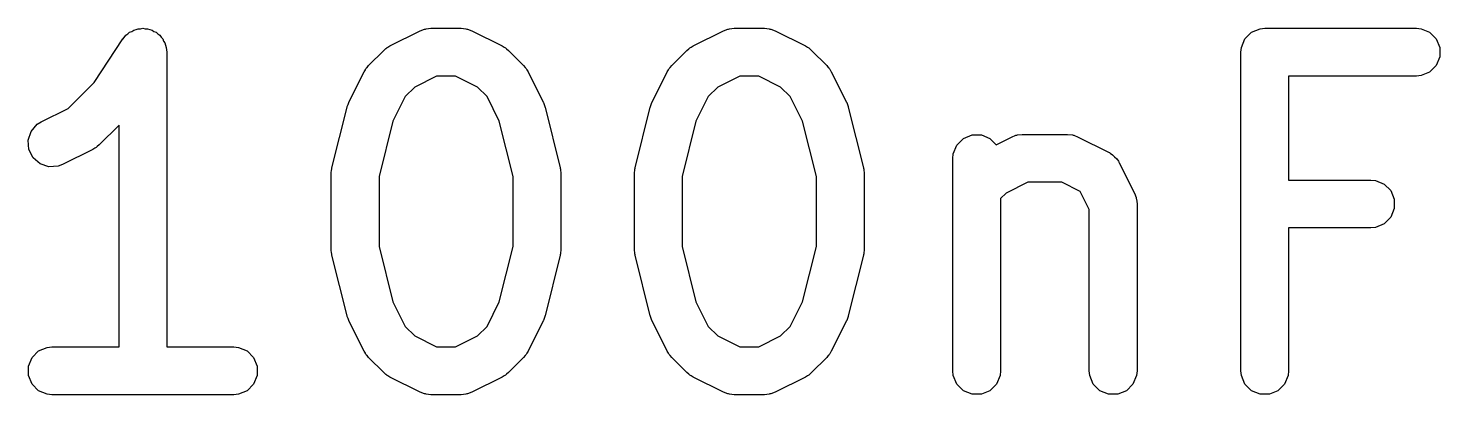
# Model space of a CAD drawing. Extents: x 4.17 to 6.89, y -6.18 to -1.34.
# Drawn here: x 6.3649 to 6.5395, y -4.2953 to -4.25 of the extents above; entities that cross this region are included whole.
import ezdxf

# ---------------------------------------------------------------- set-up
doc = ezdxf.new("R2010")
doc.units = 0
doc.header["$MEASUREMENT"] = 0
doc.layers.add('BLACK', color=7, linetype='CONTINUOUS')

msp = doc.modelspace()

# ---------------------------------------------------------------- linework, layer by layer
at = {"layer": 'BLACK', "linetype": 'CONTINUOUS'}
for p, q in [((6.37746, -4.25049), (6.37773, -4.25038)), ((6.37773, -4.25038), (6.37797, -4.25022)), ((6.37797, -4.25022), (6.37825, -4.25016)), ((6.37825, -4.25016), (6.37852, -4.25005)), ((6.37852, -4.25005), (6.37881, -4.25005)), ((6.37881, -4.25005), (6.3791, -4.24999)), ((6.3791, -4.24999), (6.37938, -4.25005)), ((6.37938, -4.25005), (6.37968, -4.25005)), ((6.37968, -4.25005), (6.37994, -4.25016)), ((6.37994, -4.25016), (6.38023, -4.25022)), ((6.38023, -4.25022), (6.38047, -4.25038)), ((6.38047, -4.25038), (6.38074, -4.25049)), ((6.40965, -4.25218), (6.4134, -4.2503)), ((6.4134, -4.2503), (6.41394, -4.2501)), ((6.41394, -4.2501), (6.41405, -4.25009)), ((6.41405, -4.25009), (6.41415, -4.25005)), ((6.41415, -4.25005), (6.41472, -4.24999)), ((6.41472, -4.24999), (6.41847, -4.24999)), ((6.41847, -4.24999), (6.41905, -4.25005)), ((6.41905, -4.25005), (6.41915, -4.25009)), ((6.41915, -4.25009), (6.41925, -4.2501)), ((6.41925, -4.2501), (6.41979, -4.2503)), ((6.41979, -4.2503), (6.42354, -4.25218)), ((6.44715, -4.25218), (6.4509, -4.2503)), ((6.4509, -4.2503), (6.45144, -4.2501)), ((6.45144, -4.2501), (6.45154, -4.25009)), ((6.45154, -4.25009), (6.45164, -4.25005)), ((6.45164, -4.25005), (6.45222, -4.24999)), ((6.45222, -4.24999), (6.45597, -4.24999)), ((6.45597, -4.24999), (6.45654, -4.25005)), ((6.45654, -4.25005), (6.45664, -4.25009)), ((6.45664, -4.25009), (6.45675, -4.2501)), ((6.45675, -4.2501), (6.45729, -4.2503)), ((6.45729, -4.2503), (6.46104, -4.25218)), ((6.51619, -4.25049), (6.51726, -4.25005)), ((6.51726, -4.25005), (6.51783, -4.24999)), ((6.51783, -4.24999), (6.53658, -4.24999)), ((6.53658, -4.24999), (6.53716, -4.25005)), ((6.53716, -4.25005), (6.53822, -4.25049)), ((6.37306, -4.25669), (6.37664, -4.25131)), ((6.37664, -4.25131), (6.37665, -4.25131)), ((6.37665, -4.2513), (6.37701, -4.25086)), ((6.37665, -4.25131), (6.37665, -4.2513)), ((6.37665, -4.25131), (6.37665, -4.25131)), ((6.37701, -4.25086), (6.37725, -4.2507)), ((6.37725, -4.2507), (6.37746, -4.25049)), ((6.38074, -4.25049), (6.38095, -4.25069)), ((6.38095, -4.25069), (6.38119, -4.25086)), ((6.38119, -4.25086), (6.38135, -4.2511)), ((6.38135, -4.2511), (6.38156, -4.25131)), ((6.38156, -4.25131), (6.38167, -4.25157)), ((6.38167, -4.25157), (6.38183, -4.25181)), ((6.38183, -4.25181), (6.38189, -4.2521)), ((6.38189, -4.2521), (6.382, -4.25237)), ((6.51494, -4.25237), (6.51538, -4.25131)), ((6.51538, -4.25131), (6.51619, -4.25049)), ((6.53822, -4.25049), (6.53904, -4.25131)), ((6.53904, -4.25131), (6.53948, -4.25237)), ((6.382, -4.25237), (6.38205, -4.25294)), ((6.38205, -4.25294), (6.38205, -4.25294)), ((6.38205, -4.25294), (6.38205, -4.25294)), ((6.38205, -4.25294), (6.38205, -4.25295)), ((6.38205, -4.25295), (6.38205, -4.28936)), ((6.40701, -4.25461), (6.40888, -4.25273)), ((6.40888, -4.25273), (6.40911, -4.25255)), ((6.40911, -4.25255), (6.40916, -4.25249)), ((6.40916, -4.25249), (6.40925, -4.25243)), ((6.40925, -4.25243), (6.40933, -4.25237)), ((6.40933, -4.25237), (6.4094, -4.25234)), ((6.4094, -4.25234), (6.40965, -4.25218)), ((6.42354, -4.25218), (6.42379, -4.25234)), ((6.42379, -4.25234), (6.42386, -4.25237)), ((6.42386, -4.25237), (6.42394, -4.25243)), ((6.42394, -4.25243), (6.42403, -4.25249)), ((6.42403, -4.25249), (6.42408, -4.25255)), ((6.42408, -4.25255), (6.42431, -4.25273)), ((6.42431, -4.25273), (6.42618, -4.25461)), ((6.4445, -4.25461), (6.44638, -4.25273)), ((6.44638, -4.25273), (6.44661, -4.25255)), ((6.44661, -4.25255), (6.44666, -4.25249)), ((6.44666, -4.25249), (6.44675, -4.25243)), ((6.44675, -4.25243), (6.44683, -4.25237)), ((6.44683, -4.25237), (6.4469, -4.25234)), ((6.4469, -4.25234), (6.44715, -4.25218)), ((6.46104, -4.25218), (6.46128, -4.25234)), ((6.46128, -4.25234), (6.46136, -4.25237)), ((6.46136, -4.25237), (6.46144, -4.25243)), ((6.46144, -4.25243), (6.46153, -4.25249)), ((6.46153, -4.25249), (6.46158, -4.25255)), ((6.46158, -4.25255), (6.4618, -4.25273)), ((6.4618, -4.25273), (6.46368, -4.25461)), ((6.51488, -4.25295), (6.51494, -4.25237)), ((6.51488, -4.29232), (6.51488, -4.25295)), ((6.53948, -4.25352), (6.53904, -4.25459)), ((6.53948, -4.25237), (6.53948, -4.25352)), ((6.40458, -4.25912), (6.40646, -4.25537)), ((6.40646, -4.25537), (6.40661, -4.25513)), ((6.40661, -4.25513), (6.40664, -4.25505)), ((6.40664, -4.25505), (6.40671, -4.25497)), ((6.40671, -4.25497), (6.40676, -4.25488)), ((6.40676, -4.25488), (6.40682, -4.25483)), ((6.40682, -4.25483), (6.40701, -4.25461)), ((6.42618, -4.25461), (6.42637, -4.25483)), ((6.42637, -4.25483), (6.42643, -4.25488)), ((6.42643, -4.25488), (6.42648, -4.25497)), ((6.42648, -4.25497), (6.42655, -4.25505)), ((6.42655, -4.25505), (6.42658, -4.25513)), ((6.42658, -4.25513), (6.42674, -4.25537)), ((6.42674, -4.25537), (6.42861, -4.25912)), ((6.44208, -4.25912), (6.44395, -4.25537)), ((6.44395, -4.25537), (6.44411, -4.25513)), ((6.44411, -4.25513), (6.44414, -4.25505)), ((6.44414, -4.25505), (6.4442, -4.25497)), ((6.4442, -4.25497), (6.44426, -4.25488)), ((6.44426, -4.25488), (6.44432, -4.25483)), ((6.44432, -4.25483), (6.4445, -4.25461)), ((6.46368, -4.25461), (6.46386, -4.25483)), ((6.46386, -4.25483), (6.46392, -4.25488)), ((6.46392, -4.25488), (6.46398, -4.25497)), ((6.46398, -4.25497), (6.46405, -4.25505)), ((6.46405, -4.25505), (6.46408, -4.25513)), ((6.46408, -4.25513), (6.46423, -4.25537)), ((6.46423, -4.25537), (6.46611, -4.25912)), ((6.53822, -4.2554), (6.53716, -4.25584)), ((6.53904, -4.25459), (6.53822, -4.2554)), ((6.36985, -4.25989), (6.37306, -4.25669)), ((6.41272, -4.25725), (6.41152, -4.25844)), ((6.41542, -4.2559), (6.41272, -4.25725)), ((6.41777, -4.2559), (6.41542, -4.2559)), ((6.42047, -4.25725), (6.41777, -4.2559)), ((6.42167, -4.25844), (6.42047, -4.25725)), ((6.45022, -4.25725), (6.44902, -4.25844)), ((6.45291, -4.2559), (6.45022, -4.25725)), ((6.45527, -4.2559), (6.45291, -4.2559)), ((6.45797, -4.25725), (6.45527, -4.2559)), ((6.45916, -4.25844), (6.45797, -4.25725)), ((6.53658, -4.2559), (6.52079, -4.2559)), ((6.52079, -4.2559), (6.52079, -4.26874)), ((6.53716, -4.25584), (6.53658, -4.2559)), ((6.40457, -4.25917), (6.40458, -4.25912)), ((6.41152, -4.25844), (6.41001, -4.26148)), ((6.42318, -4.26148), (6.42167, -4.25844)), ((6.42861, -4.25912), (6.42863, -4.25917)), ((6.44206, -4.25917), (6.44208, -4.25912)), ((6.44902, -4.25844), (6.4475, -4.26148)), ((6.46068, -4.26148), (6.45916, -4.25844)), ((6.46611, -4.25912), (6.46612, -4.25917)), ((6.36653, -4.26155), (6.36985, -4.25989)), ((6.40248, -4.26723), (6.40436, -4.25973)), ((6.40436, -4.25973), (6.40437, -4.25969)), ((6.40437, -4.25966), (6.40447, -4.25943)), ((6.40437, -4.25969), (6.40437, -4.25966)), ((6.40447, -4.25943), (6.40455, -4.25918)), ((6.40455, -4.25918), (6.40457, -4.25917)), ((6.42863, -4.25917), (6.42864, -4.25918)), ((6.42864, -4.25918), (6.42873, -4.25943)), ((6.42873, -4.25943), (6.42882, -4.25966)), ((6.42882, -4.25966), (6.42882, -4.25969)), ((6.42882, -4.25969), (6.42883, -4.25973)), ((6.42883, -4.25973), (6.43071, -4.26723)), ((6.43998, -4.26723), (6.44185, -4.25973)), ((6.44185, -4.25973), (6.44187, -4.25969)), ((6.44187, -4.25966), (6.44196, -4.25943)), ((6.44187, -4.25969), (6.44187, -4.25966)), ((6.44196, -4.25943), (6.44205, -4.25918)), ((6.44205, -4.25918), (6.44206, -4.25917)), ((6.46612, -4.25917), (6.46614, -4.25918)), ((6.46614, -4.25918), (6.46622, -4.25943)), ((6.46622, -4.25943), (6.46631, -4.25966)), ((6.46631, -4.25966), (6.46631, -4.25969)), ((6.46631, -4.25969), (6.46633, -4.25973)), ((6.46633, -4.25973), (6.4682, -4.26723)), ((6.36529, -4.26273), (6.36604, -4.26186)), ((6.36604, -4.26186), (6.36653, -4.26155)), ((6.37615, -4.26195), (6.37369, -4.26441)), ((6.37615, -4.28936), (6.37615, -4.26195)), ((6.41001, -4.26148), (6.4083, -4.26831)), ((6.42489, -4.26831), (6.42318, -4.26148)), ((6.4475, -4.26148), (6.4458, -4.26831)), ((6.46239, -4.26831), (6.46068, -4.26148)), ((6.36492, -4.26382), (6.36529, -4.26273)), ((6.365, -4.26497), (6.36492, -4.26382)), ((6.47976, -4.26443), (6.48057, -4.26361)), ((6.48057, -4.26361), (6.48164, -4.26317)), ((6.48164, -4.26317), (6.48279, -4.26317)), ((6.48279, -4.26317), (6.48385, -4.26361)), ((6.48385, -4.26361), (6.48462, -4.26438)), ((6.48462, -4.26438), (6.48652, -4.26343)), ((6.48652, -4.26343), (6.48706, -4.26322)), ((6.48706, -4.26322), (6.48716, -4.26321)), ((6.48716, -4.26321), (6.48726, -4.26317)), ((6.48726, -4.26317), (6.48784, -4.26312)), ((6.48784, -4.26312), (6.49346, -4.26312)), ((6.49346, -4.26312), (6.49404, -4.26317)), ((6.49404, -4.26317), (6.49414, -4.26321)), ((6.49414, -4.26321), (6.49424, -4.26322)), ((6.49424, -4.26322), (6.49478, -4.26343)), ((6.49478, -4.26343), (6.49853, -4.2653)), ((6.36552, -4.266), (6.365, -4.26497)), ((6.36639, -4.26676), (6.36552, -4.266)), ((6.37292, -4.26496), (6.36917, -4.26684)), ((6.37317, -4.2648), (6.37292, -4.26496)), ((6.37324, -4.26477), (6.37317, -4.2648)), ((6.37332, -4.26471), (6.37324, -4.26477)), ((6.37341, -4.26465), (6.37332, -4.26471)), ((6.37346, -4.26459), (6.37341, -4.26465)), ((6.37369, -4.26441), (6.37346, -4.26459)), ((6.47926, -4.26607), (6.47932, -4.26549)), ((6.47926, -4.29232), (6.47926, -4.26607)), ((6.47932, -4.26549), (6.47976, -4.26443)), ((6.49853, -4.2653), (6.49863, -4.26536)), ((6.49863, -4.26536), (6.49867, -4.26538)), ((6.49867, -4.26538), (6.49873, -4.26543)), ((6.49873, -4.26543), (6.49902, -4.26561)), ((6.49902, -4.26561), (6.49926, -4.26589)), ((6.49926, -4.26589), (6.49954, -4.26613)), ((6.36748, -4.26712), (6.36639, -4.26676)), ((6.36863, -4.26704), (6.36748, -4.26712)), ((6.36917, -4.26684), (6.36863, -4.26704)), ((6.4024, -4.2678), (6.40243, -4.26758)), ((6.4024, -4.26784), (6.4024, -4.2678)), ((6.4024, -4.26794), (6.4024, -4.26784)), ((6.40243, -4.26758), (6.40245, -4.26737)), ((6.40245, -4.26737), (6.40247, -4.26733)), ((6.40247, -4.26733), (6.40248, -4.26723)), ((6.43071, -4.26723), (6.43072, -4.26733)), ((6.43072, -4.26733), (6.43074, -4.26737)), ((6.43074, -4.26737), (6.43076, -4.26758)), ((6.43076, -4.26758), (6.43079, -4.2678)), ((6.43079, -4.2678), (6.43079, -4.26784)), ((6.43079, -4.26784), (6.4308, -4.26794)), ((6.43989, -4.2678), (6.43993, -4.26758)), ((6.4399, -4.26784), (6.43989, -4.2678)), ((6.43989, -4.26794), (6.4399, -4.26784)), ((6.43993, -4.26758), (6.43995, -4.26737)), ((6.43995, -4.26737), (6.43996, -4.26733)), ((6.43996, -4.26733), (6.43998, -4.26723)), ((6.4682, -4.26723), (6.46822, -4.26733)), ((6.46822, -4.26733), (6.46824, -4.26737)), ((6.46824, -4.26737), (6.46826, -4.26758)), ((6.46826, -4.26758), (6.46829, -4.2678)), ((6.46829, -4.2678), (6.46828, -4.26784)), ((6.46828, -4.26784), (6.46829, -4.26794)), ((6.49954, -4.26613), (6.49973, -4.26642)), ((6.49973, -4.26642), (6.49978, -4.26648)), ((6.49978, -4.26648), (6.49979, -4.26653)), ((6.49979, -4.26653), (6.49985, -4.26662)), ((6.49985, -4.26662), (6.50173, -4.27037)), ((6.4024, -4.27732), (6.4024, -4.26794)), ((6.4083, -4.26831), (6.4083, -4.27695)), ((6.42489, -4.27695), (6.42489, -4.26831)), ((6.4308, -4.26794), (6.4308, -4.27732)), ((6.43989, -4.27732), (6.43989, -4.26794)), ((6.4458, -4.26831), (6.4458, -4.27695)), ((6.46239, -4.27695), (6.46239, -4.26831)), ((6.46829, -4.26794), (6.46829, -4.27732)), ((6.48853, -4.26902), (6.48584, -4.27037)), ((6.49276, -4.26902), (6.48853, -4.26902)), ((6.49501, -4.27014), (6.49276, -4.26902)), ((6.52079, -4.26874), (6.53096, -4.26874)), ((6.53096, -4.26874), (6.53153, -4.2688)), ((6.53153, -4.2688), (6.5326, -4.26924)), ((6.5326, -4.26924), (6.53341, -4.27005)), ((6.48584, -4.27037), (6.48517, -4.27104)), ((6.48517, -4.27104), (6.48517, -4.29232)), ((6.49613, -4.27239), (6.49501, -4.27014)), ((6.50173, -4.27037), (6.50193, -4.27091)), ((6.50193, -4.27091), (6.50194, -4.27102)), ((6.50194, -4.27102), (6.50198, -4.27112)), ((6.50198, -4.27112), (6.50204, -4.27169)), ((6.53341, -4.27005), (6.53385, -4.27112)), ((6.53385, -4.27112), (6.53385, -4.27227)), ((6.49613, -4.29232), (6.49613, -4.27239)), ((6.50204, -4.27169), (6.50204, -4.29232)), ((6.53385, -4.27227), (6.53341, -4.27333)), ((6.53096, -4.27465), (6.52079, -4.27465)), ((6.52079, -4.27465), (6.52079, -4.29232)), ((6.53153, -4.27459), (6.53096, -4.27465)), ((6.5326, -4.27415), (6.53153, -4.27459)), ((6.53341, -4.27333), (6.5326, -4.27415)), ((6.4024, -4.27742), (6.4024, -4.27732)), ((6.4024, -4.27746), (6.4024, -4.27742)), ((6.40243, -4.27768), (6.4024, -4.27746)), ((6.40245, -4.27789), (6.40243, -4.27768)), ((6.40247, -4.27793), (6.40245, -4.27789)), ((6.40248, -4.27803), (6.40247, -4.27793)), ((6.40436, -4.28553), (6.40248, -4.27803)), ((6.4083, -4.27695), (6.41001, -4.28379)), ((6.42318, -4.28379), (6.42489, -4.27695)), ((6.43071, -4.27803), (6.42883, -4.28553)), ((6.43072, -4.27793), (6.43071, -4.27803)), ((6.43074, -4.27789), (6.43072, -4.27793)), ((6.43076, -4.27768), (6.43074, -4.27789)), ((6.43079, -4.27746), (6.43076, -4.27768)), ((6.4308, -4.27732), (6.43079, -4.27742)), ((6.43079, -4.27742), (6.43079, -4.27746)), ((6.4399, -4.27742), (6.43989, -4.27732)), ((6.43989, -4.27746), (6.4399, -4.27742)), ((6.43993, -4.27768), (6.43989, -4.27746)), ((6.43995, -4.27789), (6.43993, -4.27768)), ((6.43996, -4.27793), (6.43995, -4.27789)), ((6.43998, -4.27803), (6.43996, -4.27793)), ((6.44185, -4.28553), (6.43998, -4.27803)), ((6.4458, -4.27695), (6.4475, -4.28379)), ((6.46068, -4.28379), (6.46239, -4.27695)), ((6.4682, -4.27803), (6.46633, -4.28553)), ((6.46822, -4.27793), (6.4682, -4.27803)), ((6.46824, -4.27789), (6.46822, -4.27793)), ((6.46826, -4.27768), (6.46824, -4.27789)), ((6.46829, -4.27746), (6.46826, -4.27768)), ((6.46829, -4.27732), (6.46828, -4.27742)), ((6.46828, -4.27742), (6.46829, -4.27746)), ((6.41001, -4.28379), (6.41152, -4.28682)), ((6.42167, -4.28682), (6.42318, -4.28379)), ((6.4475, -4.28379), (6.44902, -4.28682)), ((6.45916, -4.28682), (6.46068, -4.28379)), ((6.40437, -4.28558), (6.40436, -4.28553)), ((6.40437, -4.2856), (6.40437, -4.28558)), ((6.40447, -4.28584), (6.40437, -4.2856)), ((6.40455, -4.28608), (6.40447, -4.28584)), ((6.40457, -4.28609), (6.40455, -4.28608)), ((6.40458, -4.28614), (6.40457, -4.28609)), ((6.40646, -4.28989), (6.40458, -4.28614)), ((6.41152, -4.28682), (6.41272, -4.28801)), ((6.42047, -4.28801), (6.42167, -4.28682)), ((6.42861, -4.28614), (6.42674, -4.28989)), ((6.42863, -4.28609), (6.42861, -4.28614)), ((6.42864, -4.28608), (6.42863, -4.28609)), ((6.42873, -4.28584), (6.42864, -4.28608)), ((6.42882, -4.2856), (6.42873, -4.28584)), ((6.42883, -4.28553), (6.42882, -4.28558)), ((6.42882, -4.28558), (6.42882, -4.2856)), ((6.44187, -4.28558), (6.44185, -4.28553)), ((6.44187, -4.2856), (6.44187, -4.28558)), ((6.44196, -4.28584), (6.44187, -4.2856)), ((6.44205, -4.28608), (6.44196, -4.28584)), ((6.44206, -4.28609), (6.44205, -4.28608)), ((6.44208, -4.28614), (6.44206, -4.28609)), ((6.44395, -4.28989), (6.44208, -4.28614)), ((6.44902, -4.28682), (6.45022, -4.28801)), ((6.45797, -4.28801), (6.45916, -4.28682)), ((6.46611, -4.28614), (6.46423, -4.28989)), ((6.46612, -4.28609), (6.46611, -4.28614)), ((6.46614, -4.28608), (6.46612, -4.28609)), ((6.46622, -4.28584), (6.46614, -4.28608)), ((6.46631, -4.2856), (6.46622, -4.28584)), ((6.46633, -4.28553), (6.46631, -4.28558)), ((6.46631, -4.28558), (6.46631, -4.2856)), ((6.41272, -4.28801), (6.41542, -4.28936)), ((6.41777, -4.28936), (6.42047, -4.28801)), ((6.45022, -4.28801), (6.45291, -4.28936)), ((6.45527, -4.28936), (6.45797, -4.28801)), ((6.3654, -4.29068), (6.36621, -4.28986)), ((6.36621, -4.28986), (6.36728, -4.28942)), ((6.36728, -4.28942), (6.36785, -4.28936)), ((6.36785, -4.28936), (6.37615, -4.28936)), ((6.38205, -4.28936), (6.39035, -4.28936)), ((6.39035, -4.28936), (6.39093, -4.28942)), ((6.39093, -4.28942), (6.39199, -4.28986)), ((6.39199, -4.28986), (6.3928, -4.29068)), ((6.40661, -4.29013), (6.40646, -4.28989)), ((6.40664, -4.29021), (6.40661, -4.29013)), ((6.40671, -4.29029), (6.40664, -4.29021)), ((6.40676, -4.29038), (6.40671, -4.29029)), ((6.40682, -4.29043), (6.40676, -4.29038)), ((6.40701, -4.29065), (6.40682, -4.29043)), ((6.41542, -4.28936), (6.41777, -4.28936)), ((6.42637, -4.29043), (6.42618, -4.29065)), ((6.42643, -4.29038), (6.42637, -4.29043)), ((6.42648, -4.29029), (6.42643, -4.29038)), ((6.42655, -4.29021), (6.42648, -4.29029)), ((6.42658, -4.29013), (6.42655, -4.29021)), ((6.42674, -4.28989), (6.42658, -4.29013)), ((6.44411, -4.29013), (6.44395, -4.28989)), ((6.44414, -4.29021), (6.44411, -4.29013)), ((6.4442, -4.29029), (6.44414, -4.29021)), ((6.44426, -4.29038), (6.4442, -4.29029)), ((6.44432, -4.29043), (6.44426, -4.29038)), ((6.4445, -4.29065), (6.44432, -4.29043)), ((6.45291, -4.28936), (6.45527, -4.28936)), ((6.46386, -4.29043), (6.46368, -4.29065)), ((6.46392, -4.29038), (6.46386, -4.29043)), ((6.46398, -4.29029), (6.46392, -4.29038)), ((6.46405, -4.29021), (6.46398, -4.29029)), ((6.46408, -4.29013), (6.46405, -4.29021)), ((6.46423, -4.28989), (6.46408, -4.29013)), ((6.36496, -4.29174), (6.3654, -4.29068)), ((6.36496, -4.29289), (6.36496, -4.29174)), ((6.3928, -4.29068), (6.39325, -4.29174)), ((6.39325, -4.29174), (6.39325, -4.29289)), ((6.40888, -4.29253), (6.40701, -4.29065)), ((6.42618, -4.29065), (6.42431, -4.29253)), ((6.44638, -4.29253), (6.4445, -4.29065)), ((6.46368, -4.29065), (6.4618, -4.29253)), ((6.3654, -4.29396), (6.36496, -4.29289)), ((6.36621, -4.29477), (6.3654, -4.29396)), ((6.3928, -4.29396), (6.39199, -4.29477)), ((6.39325, -4.29289), (6.3928, -4.29396)), ((6.40911, -4.29271), (6.40888, -4.29253)), ((6.40916, -4.29277), (6.40911, -4.29271)), ((6.40925, -4.29283), (6.40916, -4.29277)), ((6.40933, -4.2929), (6.40925, -4.29283)), ((6.4094, -4.29293), (6.40933, -4.2929)), ((6.40965, -4.29308), (6.4094, -4.29293)), ((6.4134, -4.29496), (6.40965, -4.29308)), ((6.42354, -4.29308), (6.41979, -4.29496)), ((6.42379, -4.29293), (6.42354, -4.29308)), ((6.42386, -4.2929), (6.42379, -4.29293)), ((6.42394, -4.29283), (6.42386, -4.2929)), ((6.42403, -4.29277), (6.42394, -4.29283)), ((6.42408, -4.29271), (6.42403, -4.29277)), ((6.42431, -4.29253), (6.42408, -4.29271)), ((6.44661, -4.29271), (6.44638, -4.29253)), ((6.44666, -4.29277), (6.44661, -4.29271)), ((6.44675, -4.29283), (6.44666, -4.29277)), ((6.44683, -4.2929), (6.44675, -4.29283)), ((6.4469, -4.29293), (6.44683, -4.2929)), ((6.44715, -4.29308), (6.4469, -4.29293)), ((6.4509, -4.29496), (6.44715, -4.29308)), ((6.46104, -4.29308), (6.45729, -4.29496)), ((6.46128, -4.29293), (6.46104, -4.29308)), ((6.46136, -4.2929), (6.46128, -4.29293)), ((6.46144, -4.29283), (6.46136, -4.2929)), ((6.46153, -4.29277), (6.46144, -4.29283)), ((6.46158, -4.29271), (6.46153, -4.29277)), ((6.4618, -4.29253), (6.46158, -4.29271)), ((6.47932, -4.29289), (6.47926, -4.29232)), ((6.47976, -4.29396), (6.47932, -4.29289)), ((6.48057, -4.29477), (6.47976, -4.29396)), ((6.48467, -4.29396), (6.48385, -4.29477)), ((6.48511, -4.29289), (6.48467, -4.29396)), ((6.48517, -4.29232), (6.48511, -4.29289)), ((6.49619, -4.29289), (6.49613, -4.29232)), ((6.49663, -4.29396), (6.49619, -4.29289)), ((6.49745, -4.29477), (6.49663, -4.29396)), ((6.50154, -4.29396), (6.50073, -4.29477)), ((6.50198, -4.29289), (6.50154, -4.29396)), ((6.50204, -4.29232), (6.50198, -4.29289)), ((6.51494, -4.29289), (6.51488, -4.29232)), ((6.51538, -4.29396), (6.51494, -4.29289)), ((6.51619, -4.29477), (6.51538, -4.29396)), ((6.52029, -4.29396), (6.51947, -4.29477)), ((6.52073, -4.29289), (6.52029, -4.29396)), ((6.52079, -4.29232), (6.52073, -4.29289)), ((6.36728, -4.29521), (6.36621, -4.29477)), ((6.36785, -4.29527), (6.36728, -4.29521)), ((6.39035, -4.29527), (6.36785, -4.29527)), ((6.39093, -4.29521), (6.39035, -4.29527)), ((6.39199, -4.29477), (6.39093, -4.29521)), ((6.41394, -4.29516), (6.4134, -4.29496)), ((6.41405, -4.29517), (6.41394, -4.29516)), ((6.41415, -4.29521), (6.41405, -4.29517)), ((6.41472, -4.29527), (6.41415, -4.29521)), ((6.41847, -4.29527), (6.41472, -4.29527)), ((6.41905, -4.29521), (6.41847, -4.29527)), ((6.41915, -4.29517), (6.41905, -4.29521)), ((6.41925, -4.29516), (6.41915, -4.29517)), ((6.41979, -4.29496), (6.41925, -4.29516)), ((6.45144, -4.29516), (6.4509, -4.29496)), ((6.45154, -4.29517), (6.45144, -4.29516)), ((6.45164, -4.29521), (6.45154, -4.29517)), ((6.45222, -4.29527), (6.45164, -4.29521)), ((6.45597, -4.29527), (6.45222, -4.29527)), ((6.45654, -4.29521), (6.45597, -4.29527)), ((6.45664, -4.29517), (6.45654, -4.29521)), ((6.45675, -4.29516), (6.45664, -4.29517)), ((6.45729, -4.29496), (6.45675, -4.29516)), ((6.48164, -4.29521), (6.48057, -4.29477)), ((6.48279, -4.29521), (6.48164, -4.29521)), ((6.48385, -4.29477), (6.48279, -4.29521)), ((6.49851, -4.29521), (6.49745, -4.29477)), ((6.49966, -4.29521), (6.49851, -4.29521)), ((6.50073, -4.29477), (6.49966, -4.29521)), ((6.51726, -4.29521), (6.51619, -4.29477)), ((6.51841, -4.29521), (6.51726, -4.29521)), ((6.51947, -4.29477), (6.51841, -4.29521))]:
    msp.add_line(p, q, dxfattribs=at)

doc.saveas('drawing.dxf')
